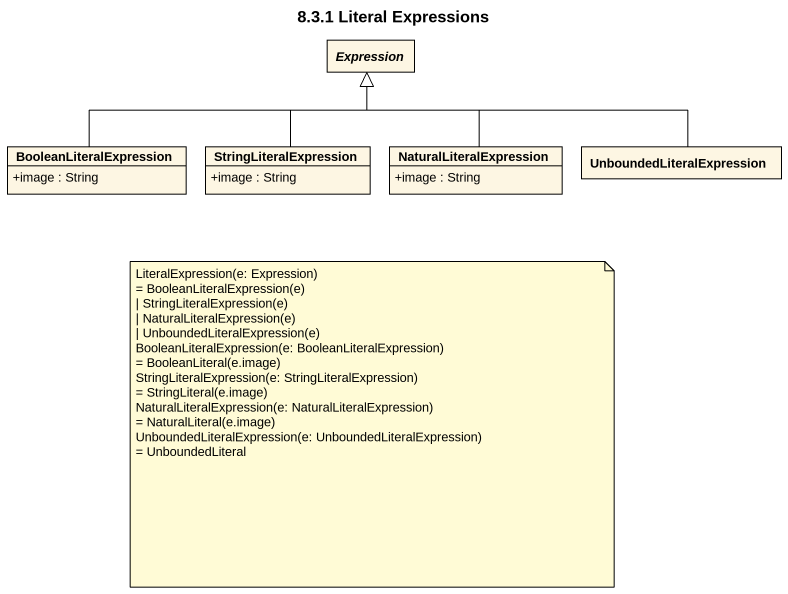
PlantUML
@startuml
title 8.3.1 Literal Expressions
hide circle
hide empty members
skinparam classAttributeIconSize 0
abstract class Expression
class BooleanLiteralExpression {
  +image : String
}
class StringLiteralExpression {
  +image : String
}
class NaturalLiteralExpression {
  +image : String
}
class UnboundedLiteralExpression
BooleanLiteralExpression -right-|> Expression
StringLiteralExpression -up-|> Expression
NaturalLiteralExpression -up-|> Expression
UnboundedLiteralExpression -left-|> Expression
note as N1
  LiteralExpression(e: Expression)
  ~= BooleanLiteralExpression(e)
  ~| StringLiteralExpression(e)
  ~| NaturalLiteralExpression(e)
  ~| UnboundedLiteralExpression(e)
  BooleanLiteralExpression(e: BooleanLiteralExpression)
  ~= BooleanLiteral(e.image)
  StringLiteralExpression(e: StringLiteralExpression)
  ~= StringLiteral(e.image)
  NaturalLiteralExpression(e: NaturalLiteralExpression)
  ~= NaturalLiteral(e.image)
  UnboundedLiteralExpression(e: UnboundedLiteralExpression)
  ~= UnboundedLiteral
end note
@enduml
